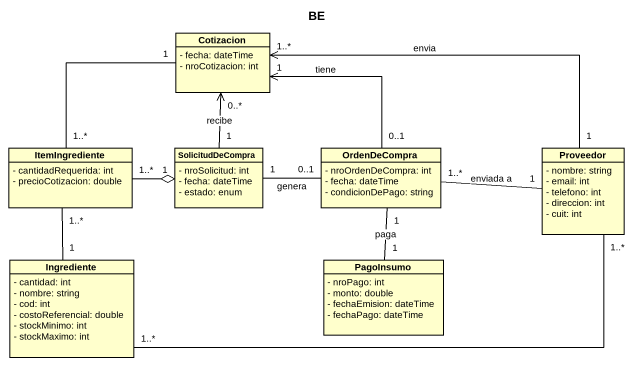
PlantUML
@startuml
title BE
hide circle
hide empty members
skinparam classAttributeIconSize 0
class Cotizacion {
  - fecha: dateTime
  - nroCotizacion: int
}
class ItemIngrediente {
  - cantidadRequerida: int
  - precioCotizacion: double
}
class SolicitudDeCompra {
  - nroSolicitud: int
  - fecha: dateTime
  - estado: enum
}
class OrdenDeCompra {
  - nroOrdenDeCompra: int
  - fecha: dateTime
  - condicionDePago: string
}
class Proveedor {
  - nombre: string
  - email: int
  - telefono: int
  - direccion: int
  - cuit: int
}
class Ingrediente {
  - cantidad: int
  - nombre: string
  - cod: int
  - costoReferencial: double
  - stockMinimo: int
  - stockMaximo: int
}
class PagoInsumo {
  - nroPago: int
  - monto: double
  - fechaEmision: dateTime
  - fechaPago: dateTime
}
Cotizacion "1" <-- "0..1" OrdenDeCompra : tiene
ItemIngrediente "1..*" -up- "1" Cotizacion
ItemIngrediente "1..*" -right-o "1" SolicitudDeCompra
SolicitudDeCompra "1" -up-> "0..*" Cotizacion : recibe
SolicitudDeCompra "1" -right- "0..1" OrdenDeCompra : genera
OrdenDeCompra "1..*" -right- "1" Proveedor : enviada a
Proveedor "1" -left-> "1..*" Cotizacion : envia
Proveedor "1..*" -left- "1..*" Ingrediente
Ingrediente "1" -up- "1..*" ItemIngrediente
PagoInsumo "1" -up- "1" OrdenDeCompra : paga
@enduml
